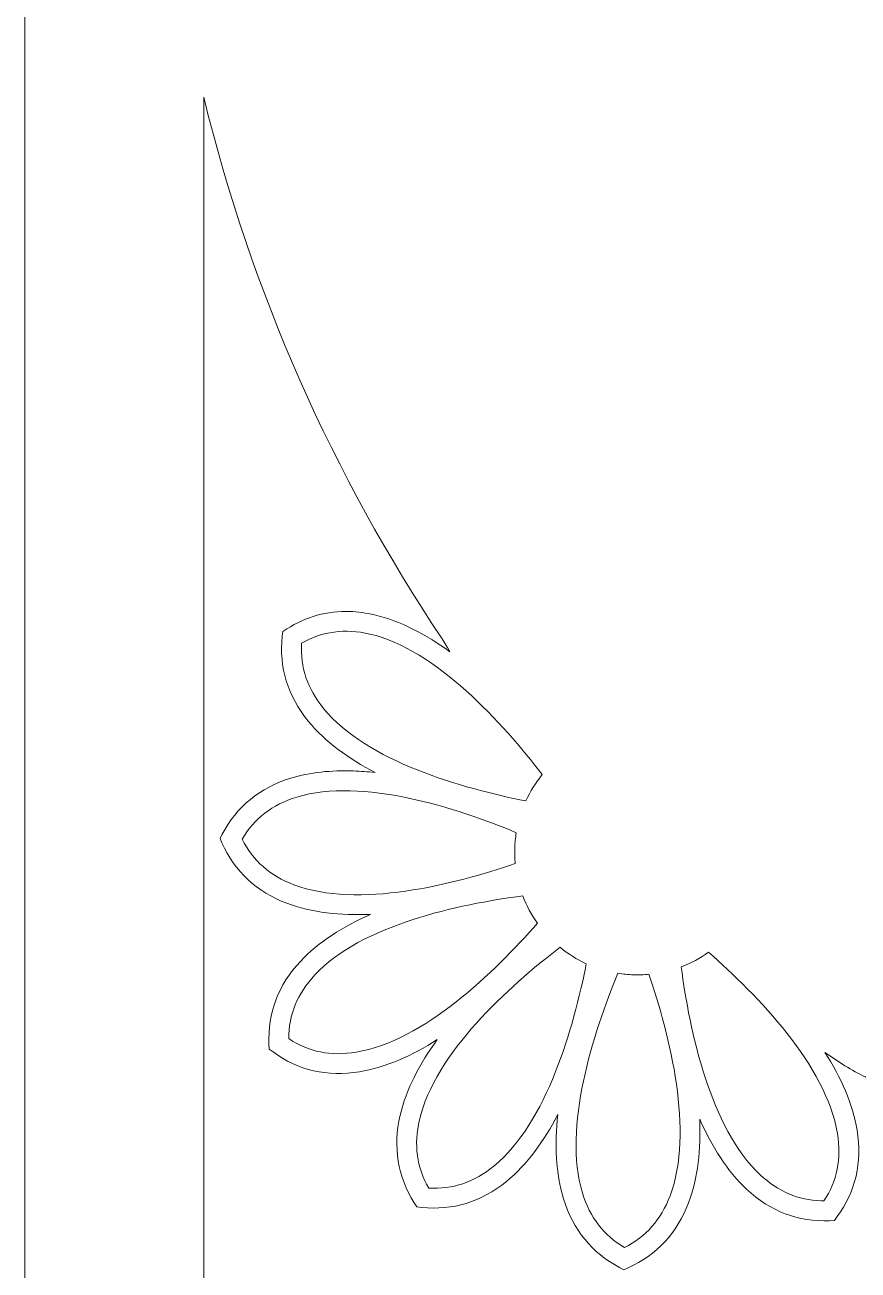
# Model space of a CAD drawing. Header units: millimetres. Extents: x -107 to 317, y -448 to 151.
# Drawn here: x -106.9 to -10.7, y -330.5 to -186.8 of the extents above; entities that cross this region are included whole.
import ezdxf

# ---------------------------------------------------------------- set-up
doc = ezdxf.new("R2010")
doc.units = ezdxf.units.MM
doc.header["$MEASUREMENT"] = 0
doc.layers.add('Layer 1', color=7, linetype='Continuous')

# ---------------------------------------------------------------- blocks, each defined once
blk = doc.blocks.new('block 2')
at = {"layer": 'Layer 1', "lineweight": 0}
blk.add_lwpolyline([(294.39, 151.25), (234.19, 151.25), (-24.28, 151.25), (-84.49, 151.25), (-106.89, 151.25), (-106.89, 131.3), (-106.89, 46.34), (-106.89, -447.94), (316.79, -447.94), (316.79, 46.34), (316.79, 131.3), (316.79, 151.25), (294.39, 151.25)], dxfattribs=at)
for points, knots in [([(-4.52, -427.3), (-2.66, -415.53), (3.01, -380.03), (4.24, -374.91), (5.3, -370.53), (4.39, -367.15), (3.67, -365.39), (3.67, -365.39), (5.77, -365.74), (5.77, -365.74), (6.83, -365.92), (7.84, -365.2), (8.01, -364.14), (8.01, -364.14), (8.35, -362.16), (8.35, -362.16), (8.52, -361.1), (7.8, -360.1), (6.74, -359.92), (6.74, -359.92), (2.93, -359.28), (2.93, -359.28), (2.93, -359.28), (2.96, -359.1), (2.96, -359.1), (3.43, -356.29), (2.47, -353.47), (0.33, -351.37), (-0.59, -350.46), (-1.64, -349.75), (-2.79, -349.25), (-4.88, -348.35), (-5.38, -347.77), (-5.66, -346.89), (-5.77, -346.54), (-5.71, -345.81), (-5.62, -344.69), (-5.57, -344.14), (-5.47, -343.6), (-5.37, -343.01), (-5.18, -342.01), (-4.99, -340.98), (-5.09, -339.93), (-5.26, -338.2), (-6.34, -336.83), (-7.92, -336.35), (-9.48, -335.88), (-11.18, -336.39), (-12.23, -337.66), (-13.17, -338.8), (-13.35, -340.23), (-13.52, -341.6), (-13.63, -342.51), (-13.73, -343.36), (-14.04, -344.09), (-14.83, -345.95), (-16.57, -346.26), (-18.42, -346.58), (-19.32, -346.73), (-20.24, -346.89), (-21.03, -347.24), (-22.9, -348.06), (-24.43, -349.29), (-25.47, -350.79), (-26.29, -351.96), (-26.63, -353.23), (-26.82, -354.32), (-26.82, -354.32), (-30.67, -353.68), (-30.67, -353.68), (-31.72, -353.5), (-32.73, -354.22), (-32.91, -355.28), (-32.91, -355.28), (-33.24, -357.26), (-33.24, -357.26), (-33.41, -358.32), (-32.69, -359.32), (-31.64, -359.5), (-31.64, -359.5), (-29.53, -359.85), (-29.53, -359.85), (-30.79, -361.29), (-32.75, -364.18), (-33.17, -368.67), (-33.34, -370.5), (-34.21, -376.01), (-35.35, -382.91), (-35.64, -376.51), (-35.83, -371.47), (-35.8, -369.74), (-35.7, -365.24), (-37.3, -362.13), (-38.38, -360.56), (-38.38, -360.56), (-36.25, -360.45), (-36.25, -360.45), (-35.18, -360.4), (-34.35, -359.48), (-34.4, -358.41), (-34.4, -358.41), (-34.5, -356.4), (-34.5, -356.4), (-34.55, -355.33), (-35.47, -354.5), (-36.54, -354.56), (-36.54, -354.56), (-40.41, -354.75), (-40.41, -354.75), (-40.41, -354.68), (-40.41, -354.62), (-40.41, -354.56), (-40.55, -351.72), (-42.09, -349.17), (-44.63, -347.56), (-45.71, -346.88), (-46.89, -346.41), (-48.13, -346.16), (-50.36, -345.73), (-50.97, -345.27), (-51.43, -344.47), (-51.61, -344.15), (-51.71, -343.42), (-51.86, -342.31), (-51.93, -341.76), (-51.95, -341.2), (-51.97, -340.61), (-52, -339.6), (-52.04, -338.56), (-52.36, -337.55), (-52.88, -335.9), (-54.23, -334.79), (-55.88, -334.65), (-57.51, -334.51), (-59.05, -335.37), (-59.81, -336.84), (-60.49, -338.16), (-60.36, -339.59), (-60.23, -340.97), (-60.15, -341.88), (-60.07, -342.73), (-60.22, -343.51), (-60.59, -345.5), (-62.23, -346.17), (-63.97, -346.88), (-64.81, -347.22), (-65.67, -347.57), (-66.38, -348.08), (-68.03, -349.28), (-69.27, -350.8), (-69.96, -352.48), (-70.51, -353.81), (-70.58, -355.12), (-70.52, -356.22), (-70.52, -356.22), (-74.42, -356.41), (-74.42, -356.41), (-75.49, -356.47), (-76.32, -357.38), (-76.27, -358.45), (-76.27, -358.45), (-76.17, -360.46), (-76.17, -360.46), (-76.12, -361.53), (-75.2, -362.36), (-74.13, -362.31), (-74.13, -362.31), (-72, -362.2), (-72, -362.2), (-72.93, -363.88), (-74.22, -367.13), (-73.68, -371.59), (-72.99, -377.31), (-71.25, -419.64), (-70.94, -427.3), (-70.94, -427.3), (-86.25, -427.3), (-86.25, -427.3), (-86.25, -427.3), (-86.25, -195.1), (-86.25, -195.1), (-80.73, -217.72), (-71.31, -238.81), (-58.73, -257.62), (-58.73, -257.62), (-58.73, -257.63), (-58.72, -257.64), (-58.43, -258.13), (-58.13, -258.63), (-57.82, -259.13), (-60.6, -257.11), (-63.55, -255.54), (-66.55, -254.85), (-67.51, -254.63), (-68.45, -254.5), (-69.37, -254.47), (-71.96, -254.38), (-74.41, -255.06), (-76.65, -256.48), (-76.65, -256.48), (-77.12, -256.78), (-77.12, -256.78), (-77.12, -256.78), (-77.18, -257.33), (-77.18, -257.33), (-77.57, -260.91), (-76.56, -264.21), (-74.18, -267.12), (-72.23, -269.5), (-69.52, -271.46), (-66.47, -273.05), (-67.32, -272.96), (-68.16, -272.9), (-68.98, -272.87), (-71.52, -272.78), (-73.96, -273.02), (-76.18, -273.69), (-79.77, -274.8), (-82.44, -276.97), (-84.11, -280.17), (-84.11, -280.17), (-84.36, -280.66), (-84.36, -280.66), (-84.36, -280.66), (-84.14, -281.17), (-84.14, -281.17), (-82.68, -284.46), (-80.16, -286.81), (-76.65, -288.14), (-73.77, -289.23), (-70.44, -289.56), (-67.01, -289.42), (-70.15, -290.82), (-72.99, -292.58), (-75.09, -294.84), (-77.65, -297.59), (-78.87, -300.81), (-78.72, -304.41), (-78.72, -304.41), (-78.7, -304.96), (-78.7, -304.96), (-78.7, -304.96), (-78.25, -305.29), (-78.25, -305.29), (-75.34, -307.42), (-71.99, -308.18), (-68.28, -307.59), (-65.24, -307.09), (-62.18, -305.71), (-59.29, -303.87), (-61.31, -306.65), (-62.88, -309.6), (-63.57, -312.6), (-64.42, -316.26), (-63.86, -319.66), (-61.94, -322.71), (-61.94, -322.71), (-61.64, -323.17), (-61.64, -323.17), (-61.64, -323.17), (-61.09, -323.23), (-61.09, -323.23), (-57.5, -323.61), (-54.21, -322.61), (-51.3, -320.23), (-48.92, -318.28), (-46.96, -315.56), (-45.37, -312.53), (-45.74, -315.94), (-45.62, -319.29), (-44.72, -322.23), (-43.62, -325.82), (-41.44, -328.49), (-38.25, -330.16), (-38.25, -330.16), (-37.76, -330.42), (-37.76, -330.42), (-37.76, -330.42), (-37.25, -330.19), (-37.25, -330.19), (-33.96, -328.73), (-31.61, -326.21), (-30.28, -322.7), (-29.18, -319.82), (-28.85, -316.49), (-29, -313.06), (-27.6, -316.2), (-25.83, -319.04), (-23.58, -321.14), (-20.83, -323.7), (-17.61, -324.92), (-14.01, -324.77), (-14.01, -324.77), (-13.45, -324.75), (-13.45, -324.75), (-13.45, -324.75), (-13.13, -324.3), (-13.13, -324.3), (-11, -321.39), (-10.23, -318.03), (-10.83, -314.33), (-11.32, -311.29), (-12.7, -308.23), (-14.54, -305.34), (-13.03, -306.44), (-11.45, -307.42), (-9.85, -308.18), (-0.4, -314.98), (9.68, -320.97), (20.28, -326.03), (19.34, -332.21), (18.87, -338.48), (18.87, -344.72), (18.89, -356.84), (20.7, -369.08), (24.64, -380.56), (28.58, -392.03), (34.61, -402.77), (42.84, -411.72), (48.59, -417.97), (55.36, -423.18), (62.75, -427.3), (62.75, -427.3), (-4.52, -427.3), (-4.52, -427.3)], [0, 0, 0, 0, 1, 1, 1, 2, 2, 2, 3, 3, 3, 4, 4, 4, 5, 5, 5, 6, 6, 6, 7, 7, 7, 8, 8, 8, 9, 9, 9, 10, 10, 10, 11, 11, 11, 12, 12, 12, 13, 13, 13, 14, 14, 14, 15, 15, 15, 16, 16, 16, 17, 17, 17, 18, 18, 18, 19, 19, 19, 20, 20, 20, 21, 21, 21, 22, 22, 22, 23, 23, 23, 24, 24, 24, 25, 25, 25, 26, 26, 26, 27, 27, 27, 28, 28, 28, 29, 29, 29, 30, 30, 30, 31, 31, 31, 32, 32, 32, 33, 33, 33, 34, 34, 34, 35, 35, 35, 36, 36, 36, 37, 37, 37, 38, 38, 38, 39, 39, 39, 40, 40, 40, 41, 41, 41, 42, 42, 42, 43, 43, 43, 44, 44, 44, 45, 45, 45, 46, 46, 46, 47, 47, 47, 48, 48, 48, 49, 49, 49, 50, 50, 50, 51, 51, 51, 52, 52, 52, 53, 53, 53, 54, 54, 54, 55, 55, 55, 56, 56, 56, 57, 57, 57, 58, 58, 58, 59, 59, 59, 60, 60, 60, 61, 61, 61, 62, 62, 62, 63, 63, 63, 64, 64, 64, 65, 65, 65, 66, 66, 66, 67, 67, 67, 68, 68, 68, 69, 69, 69, 70, 70, 70, 71, 71, 71, 72, 72, 72, 73, 73, 73, 74, 74, 74, 75, 75, 75, 76, 76, 76, 77, 77, 77, 78, 78, 78, 79, 79, 79, 80, 80, 80, 81, 81, 81, 82, 82, 82, 83, 83, 83, 84, 84, 84, 85, 85, 85, 86, 86, 86, 87, 87, 87, 88, 88, 88, 89, 89, 89, 90, 90, 90, 91, 91, 91, 92, 92, 92, 93, 93, 93, 94, 94, 94, 95, 95, 95, 96, 96, 96, 97, 97, 97, 98, 98, 98, 99, 99, 99, 100, 100, 100, 101, 101, 101, 102, 102, 102, 103, 103, 103, 104, 104, 104, 105, 105, 105, 106, 106, 106, 107, 107, 107, 108, 108, 108, 108]), ([(-47.17, -273.29), (-47.92, -274.22), (-48.56, -275.24), (-49.06, -276.33), (-56.39, -274.88), (-67.43, -271.77), (-72.41, -265.66), (-74.28, -263.37), (-75.12, -260.9), (-74.95, -258.13), (-72.55, -256.75), (-69.96, -256.41), (-67.07, -257.07), (-59.39, -258.85), (-51.72, -267.37), (-47.17, -273.29)], [0, 0, 0, 0, 1, 1, 1, 2, 2, 2, 3, 3, 3, 4, 4, 4, 5, 5, 5, 5]), ([(-50.28, -283.56), (-57.36, -285.97), (-68.47, -288.8), (-75.84, -286), (-78.61, -284.95), (-80.57, -283.22), (-81.81, -280.75), (-80.41, -278.35), (-78.35, -276.76), (-75.51, -275.89), (-67.97, -273.58), (-57.07, -277.12), (-50.17, -279.99), (-50.26, -280.58), (-50.32, -281.17), (-50.34, -281.77), (-50.36, -282.38), (-50.34, -282.97), (-50.28, -283.56)], [0, 0, 0, 0, 1, 1, 1, 2, 2, 2, 3, 3, 3, 4, 4, 4, 5, 5, 5, 6, 6, 6, 6]), ([(-49.42, -287.28), (-48.99, -288.4), (-48.42, -289.47), (-47.73, -290.43), (-52.65, -296.06), (-60.86, -304.06), (-68.65, -305.32), (-71.57, -305.8), (-74.13, -305.29), (-76.44, -303.76), (-76.43, -300.98), (-75.44, -298.58), (-73.42, -296.4), (-68.04, -290.63), (-56.83, -288.26), (-49.42, -287.28)], [0, 0, 0, 0, 1, 1, 1, 2, 2, 2, 3, 3, 3, 4, 4, 4, 5, 5, 5, 5]), ([(-45.12, -293.22), (-44.2, -293.97), (-43.18, -294.61), (-42.09, -295.12), (-43.54, -302.45), (-46.65, -313.48), (-52.75, -318.46), (-55.05, -320.33), (-57.52, -321.17), (-60.28, -321), (-61.67, -318.6), (-62.01, -316.01), (-61.34, -313.12), (-59.57, -305.44), (-51.05, -297.76), (-45.12, -293.22)], [0, 0, 0, 0, 1, 1, 1, 2, 2, 2, 3, 3, 3, 4, 4, 4, 5, 5, 5, 5]), ([(-13.1, -314.7), (-12.62, -317.62), (-13.13, -320.18), (-14.66, -322.49), (-14.77, -322.49), (-14.88, -322.49), (-14.99, -322.48), (-17.62, -322.4), (-19.93, -321.41), (-22.01, -319.46), (-27.79, -314.09), (-30.16, -302.88), (-31.13, -295.47), (-30.01, -295.04), (-28.95, -294.47), (-27.99, -293.79), (-22.36, -298.7), (-14.36, -306.92), (-13.1, -314.7)], [0, 0, 0, 0, 1, 1, 1, 2, 2, 2, 3, 3, 3, 4, 4, 4, 5, 5, 5, 6, 6, 6, 6]), ([(-38.43, -296.22), (-37.84, -296.31), (-37.25, -296.37), (-36.65, -296.39), (-36.04, -296.41), (-35.44, -296.39), (-34.85, -296.33), (-32.45, -303.41), (-29.62, -314.52), (-32.42, -321.89), (-33.47, -324.66), (-35.2, -326.62), (-37.67, -327.86), (-40.06, -326.46), (-41.66, -324.4), (-42.53, -321.56), (-44.84, -314.02), (-41.3, -303.12), (-38.43, -296.22)], [0, 0, 0, 0, 1, 1, 1, 2, 2, 2, 3, 3, 3, 4, 4, 4, 5, 5, 5, 6, 6, 6, 6])]:
    blk.add_open_spline(points, degree=3, knots=knots, dxfattribs=at)

msp = doc.modelspace()

# ---------------------------------------------------------------- block references
at = {"layer": 'Layer 1'}
msp.add_blockref('block 2', (0, 0), dxfattribs=at)

doc.saveas('drawing.dxf')
